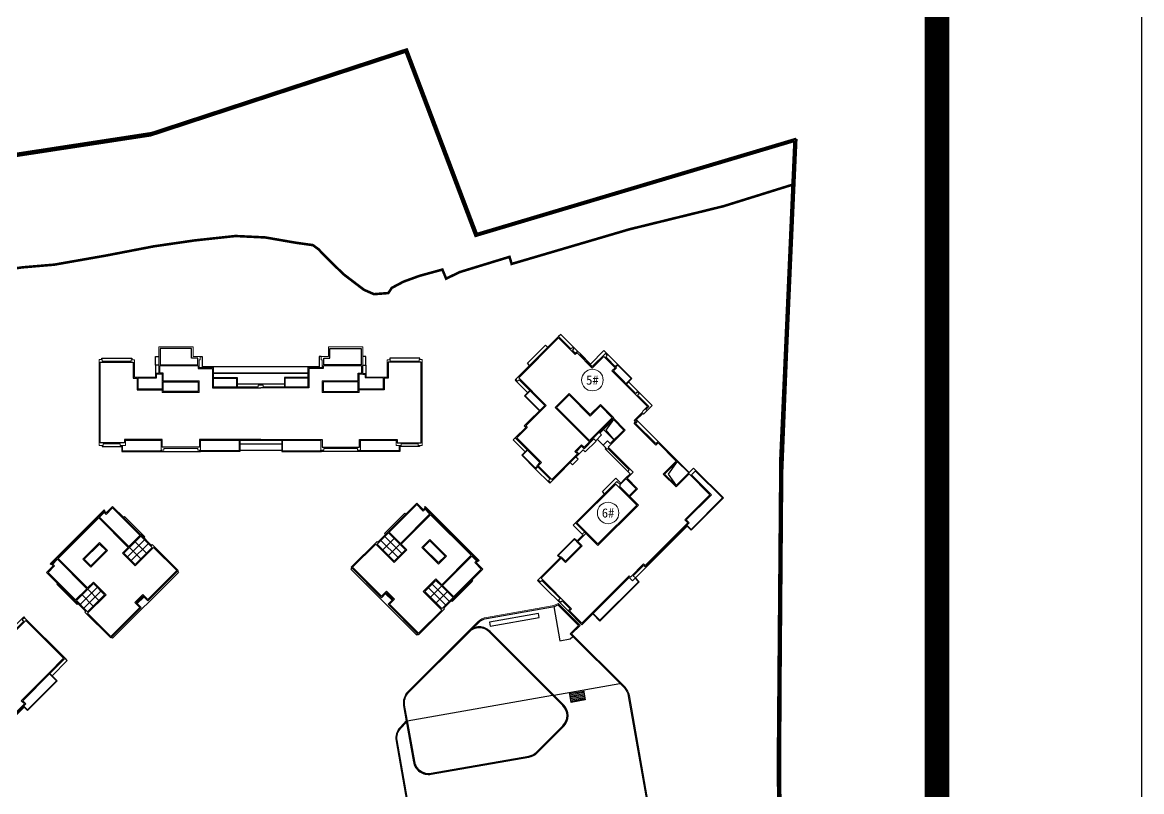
# Model space of a CAD drawing. Header units: millimetres. Extents: x 434053 to 1059003, y -2417481 to 936527.
# Drawn here: x 618117 to 620851, y -2390763 to -2388883 of the extents above; entities that cross this region are included whole.
import ezdxf
from ezdxf.enums import TextEntityAlignment as Align
from ezdxf.lldxf.tags import DXFTag

# ---------------------------------------------------------------- set-up
doc = ezdxf.new("R2010")
doc.units = ezdxf.units.MM
doc.header["$LTSCALE"] = 1000
doc.header["$MEASUREMENT"] = 0
doc.linetypes.add('示意图$0$DASHDOT', pattern=[25.4, 12.7, -6.35, 0, -6.35])
for name, color, linetype in [('A-ANNO-TTLB', 7, 'Continuous'), ('图签 A1$0$净用地范围线', 6, 'Continuous'), ('建筑轮廓-首层平台', 90, 'Continuous'), ('示意图$0$_平面辅助线', 7, 'Continuous'), ('示意图$0$A-FURN', 251, 'Continuous'), ('示意图$0$A-WALL', 2, 'Continuous'), ('示意图$0$WALL', 4, 'Continuous'), ('示意图$0$净用地范围线', 6, 'Continuous'), ('示意图$0$图签 A1$0$净用地范围线', 6, 'Continuous'), ('示意图$0$坐标编号', 51, 'Continuous'), ('示意图$0$建筑轮廓-窗-阳台', 255, 'Continuous')]:
    doc.layers.add(name, color=color, linetype=linetype)
for name, color, linetype, lineweight in [('示意图$0$建筑物信息', 7, 'Continuous', 0), ('示意图$0$建筑轮廓-塔楼', 4, 'Continuous', 0), ('示意图$0$绿化系统', 106, 'Continuous', 5)]:
    doc.layers.add(name, color=color, linetype=linetype, lineweight=lineweight)
doc.styles.add('示意图$0$-黑体', font='simhei.ttf', dxfattribs={"width": 0.7})
tags = doc.linetypes.add('图签 A1$0$DASHDOT', pattern=[1, 0.5, -0.25, 0, -0.25]).pattern_tags.tags
tags[10:11] = [DXFTag(74, 4), DXFTag(75, 0), DXFTag(340, '0'), DXFTag(46, 1.0), DXFTag(50, 0.0), DXFTag(44, 0.0), DXFTag(45, 0.0)]
tags[8:9] = [DXFTag(74, 4), DXFTag(75, 0), DXFTag(340, '0'), DXFTag(46, 1.0), DXFTag(50, 0.0), DXFTag(44, 0.0), DXFTag(45, 0.0)]
tags[6:7] = [DXFTag(74, 4), DXFTag(75, 0), DXFTag(340, '0'), DXFTag(46, 1.0), DXFTag(50, 0.0), DXFTag(44, 0.0), DXFTag(45, 0.0)]
tags[4:5] = [DXFTag(74, 4), DXFTag(75, 0), DXFTag(340, '0'), DXFTag(46, 1.0), DXFTag(50, 0.0), DXFTag(44, 0.0), DXFTag(45, 0.0)]
tags = doc.linetypes.add('示意图$0$图签 A1$0$DASHDOT', pattern=[1, 0.5, -0.25, 0, -0.25]).pattern_tags.tags
tags[10:11] = [DXFTag(74, 4), DXFTag(75, 0), DXFTag(340, '0'), DXFTag(46, 1.0), DXFTag(50, 0.0), DXFTag(44, 0.0), DXFTag(45, 0.0)]
tags[8:9] = [DXFTag(74, 4), DXFTag(75, 0), DXFTag(340, '0'), DXFTag(46, 1.0), DXFTag(50, 0.0), DXFTag(44, 0.0), DXFTag(45, 0.0)]
tags[6:7] = [DXFTag(74, 4), DXFTag(75, 0), DXFTag(340, '0'), DXFTag(46, 1.0), DXFTag(50, 0.0), DXFTag(44, 0.0), DXFTag(45, 0.0)]
tags[4:5] = [DXFTag(74, 4), DXFTag(75, 0), DXFTag(340, '0'), DXFTag(46, 1.0), DXFTag(50, 0.0), DXFTag(44, 0.0), DXFTag(45, 0.0)]

# ---------------------------------------------------------------- blocks, each defined once
blk = doc.blocks.new('asdfgafg示意图$0$dfhghj')
at = {"color": 0, "linetype": 'ByBlock'}
for points in [[(-2403, 57566), (-1080, 58493, -0.153915), (526, 58999), (13579, 58999, 0.090583), (14710, 59206), (17984, 54541), (16074, 53201), (24652, 40969, -0.1540985), (25159, 39361), (25159, 18388), (24645, 18388), (24645, 17492)], [(-18141, 41898), (-18141, 41898), (-18141, 45075, -0.2443674), (-16948, 47366), (-3283, 56949)], [(5723, 31443), (11672, 35614, 0.4142131), (12407, 39793), (779, 56377, 0.4142136), (-3399, 57111)], [(5605, 31604), (11558, 35778, 0.4142131), (12243, 39678), (616, 56262, 0.4142136), (-3285, 56947, 0.4142136)], [(-19018, 14830), (-20791, 14825), (-20791, 38533, -0.2385104), (-19650, 40788), (-18341, 41751)], [(-18341, 41999), (-18341, 33899, 0.4166668), (-15341, 30924), (4001, 30899, 0.1547311), (5723, 31443)], [(-18141, 41999), (-18141, 33899, 0.4166668), (-15342, 31124, -0.0024153), (-15341, 31124), (4001, 31099, 0.1544003), (5605, 31604, 0.1544003)]]:
    blk.add_lwpolyline(points, format="xyb", dxfattribs=at)
for points in [[(13859, 58999), (13859, 52220), (15890, 52220), (16474, 52629)], [(10659, 58199), (959, 58199), (959, 57399), (10659, 57399), (10659, 58199)], [(-18141, 41999), (10615, 41999)], [(10860, 41999), (23929, 41999)], [(16753, 41999), (16753, 39999), (13959, 39999), (13959, 41999)], [(13959, 41749), (16753, 41749)], [(13959, 41499), (16753, 41499)], [(13959, 41249), (16753, 41249)], [(13959, 40999), (16753, 40999)], [(13959, 40749), (16753, 40749)], [(13959, 40499), (16753, 40499)], [(13959, 40249), (16753, 40249)], [(-5141, -25776), (-5141, -29801), (-341, -29801), (-341, -25776)], [(1459, -25776), (1459, -29801), (6259, -29801), (6259, -25776)], [(8059, -25776), (8059, -29801), (12859, -29801), (12859, -25776)]]:
    blk.add_lwpolyline(points, dxfattribs=at)
at = {"layer": '示意图$0$建筑轮廓-塔楼'}
blk.add_lwpolyline([(-10141, 9099), (17859, 9099), (17859, -15701), (-10141, -15701)], close=True, dxfattribs=at)
at = {"layer": '示意图$0$建筑轮廓-窗-阳台'}
blk.add_lwpolyline([(-13191, 18999), (20909, 18999), (20909, 17999), (21639, 18004), (24920, 17249), (26741, 14416), (26741, 13749), (27709, 13749), (27709, -20351), (26741, -20351), (26741, -21018), (24920, -23850), (21661, -24601), (20909, -24601), (20909, -25601), (-13191, -25601), (-13191, -24606), (-13921, -24606), (-17202, -23850), (-18991, -21067), (-18991, -20351), (-19991, -20351), (-19989, 13749), (-19023, 13752), (-19023, 14416), (-17202, 17249), (-13921, 18004), (-13191, 17999), (-13191, 18999)], dxfattribs=at)
blk.add_lwpolyline([(-9941, 8899), (17659, 8899), (17659, -15501), (-9941, -15501)], close=True, dxfattribs=at)
at = {"layer": '示意图$0$绿化系统', "color": 4}
for points in [[(-19491, 14629), (-20991, 14624), (-20991, 38533, -0.2385104), (-19769, 40949), (-18341, 41999), (-18341, 45075, -0.2443674), (-17063, 47530), (-1195, 58657, -0.153915), (526, 59199), (13579, 59199, 0.1035619), (14782, 59451), (18263, 54492), (16352, 53152), (24815, 41084, -0.1540985), (25359, 39361), (25359, 18188), (24845, 18188), (24845, 17492)], [(1189, 19387, 0.5677405), (-71, 19387), (-71, 19174), (-546, 19174), (-546, 19199), (-576, 19199), (-576, 19349), (-4906, 19349), (-4906, 19199), (-4936, 19199), (-4936, 19174), (-5411, 19174), (-5411, 19387, 0.5677405), (-6671, 19387), (-6671, 19174), (-7146, 19174), (-7146, 19199), (-7176, 19199), (-7176, 19349), (-11506, 19349), (-11506, 19199), (-11536, 19199), (-11536, 19174), (-12011, 19174), (-12011, 19387, 0.5677405), (-13271, 19387), (-13271, 19124), (-13391, 19124), (-13391, 18174), (-13960, 18174), (-13966, 18199), (-13966, 18498), (-14066, 18498), (-14066, 18197), (-17339, 17443), (-19150, 14624), (-19491, 14624), (-19491, 14524), (-19191, 14524), (-19166, 14508), (-19166, 13949), (-20089, 13949), (-20089, 13829), (-20379, 13829, 0.5677121), (-20379, 12570), (-20166, 12570), (-20166, 12094), (-20191, 12094), (-20191, 12064), (-20341, 12064), (-20341, 7735), (-20191, 7735), (-20191, 7704), (-20166, 7704), (-20166, 7229), (-20379, 7229, 0.5677121), (-20379, 5970), (-20166, 5970), (-20166, 5494), (-20191, 5494), (-20191, 5464), (-20341, 5464), (-20341, 1135), (-20191, 1135), (-20191, 1104), (-20166, 1104), (-20166, 629), (-20379, 629, 0.5677121), (-20379, -630), (-20166, -630), (-20166, -1106), (-20191, -1106), (-20191, -1136), (-20341, -1136), (-20341, -5466), (-20191, -5466), (-20191, -5496), (-20166, -5496), (-20166, -5971), (-20379, -5971, 0.5677121), (-20379, -7230), (-20166, -7230), (-20166, -7706), (-20191, -7706), (-20191, -7736), (-20341, -7736), (-20341, -12066), (-20191, -12066), (-20191, -12096), (-20166, -12096), (-20166, -12571), (-20379, -12571, 0.5677121), (-20379, -13830), (-20166, -13830), (-20166, -14306), (-20191, -14306), (-20191, -14336), (-20341, -14336), (-20341, -18666), (-20191, -18666), (-20191, -18696), (-20166, -18696), (-20166, -19171), (-20379, -19171, 0.567935), (-20379, -20430), (-20089, -20430), (-20089, -20551), (-19166, -20551), (-19166, -21110), (-19191, -21126), (-19491, -21126), (-19491, -21226), (-19150, -21226), (-17338, -24044), (-14066, -24798), (-14066, -25099), (-13966, -25099), (-13966, -24801), (-13960, -24776), (-13391, -24776), (-13391, -25725), (-13270, -25725), (-13270, -25989, 0.5677405), (-12011, -25989), (-12011, -25776), (-11536, -25776), (-11536, -25801), (-11506, -25801), (-11506, -25951), (-7176, -25951), (-7176, -25801), (-7146, -25801), (-7146, -25776), (-6670, -25776), (-6670, -25989, 0.5677405), (-5411, -25989), (-5411, -25776), (-4936, -25776), (-4936, -25801), (-4906, -25801), (-4906, -25951), (-576, -25951), (-576, -25801), (-546, -25801), (-546, -25776), (-70, -25776), (-70, -25989, 0.5677405), (1189, -25989), (1189, -25776), (1664, -25776), (1664, -25801), (1694, -25801), (1694, -25951), (6024, -25951), (6024, -25801), (6055, -25801), (6054, -25776), (6529, -25776), (6529, -25989, 0.5677405), (7789, -25989), (7789, -25776), (8264, -25776), (8264, -25801), (8294, -25801), (8294, -25951), (12624, -25951), (12624, -25801), (12654, -25801), (12654, -25776), (13129, -25776), (13129, -25989, 0.5677405), (14389, -25989), (14389, -25776), (14864, -25776), (14864, -25801), (14894, -25801), (14894, -25951), (19224, -25951), (19224, -25801), (19254, -25801), (19254, -25776), (19729, -25776), (19729, -25989, 0.5677405), (20989, -25989), (20989, -25725), (21109, -25725), (21109, -24776), (21678, -24776), (21684, -24801), (21684, -25099), (21784, -25099), (21784, -24798), (25057, -24044), (26868, -21226), (27209, -21226), (27209, -21126), (26909, -21126), (26884, -21110), (26884, -20551), (27807, -20551), (27807, -20430), (28097, -20430, 0.567935), (28097, -19171), (27884, -19171), (27884, -18696), (27909, -18696), (27909, -18666), (28059, -18666), (28059, -14336), (27909, -14336), (27909, -14306), (27884, -14306), (27884, -13831), (28097, -13831, 0.5677121), (28097, -12571), (27884, -12571), (27884, -12096), (27909, -12096), (27909, -12066), (28059, -12066), (28059, -7736), (27909, -7736), (27909, -7706), (27884, -7706), (27884, -7230), (28097, -7230, 0.5677121), (28097, -5971), (27884, -5971), (27884, -5496), (27909, -5496), (27909, -5466), (28059, -5466), (28059, -1136), (27909, -1136), (27909, -1106), (27884, -1106), (27884, -630), (28097, -630, 0.5677121), (28097, 629), (27884, 629), (27884, 1104), (27909, 1104), (27909, 1134), (28059, 1134), (28059, 5464), (27909, 5464), (27909, 5494), (27884, 5494), (27884, 5970), (28097, 5970, 0.5677121), (28097, 7229), (27884, 7229), (27884, 7704), (27909, 7704), (27909, 7734), (28059, 7734), (28059, 12064), (27909, 12064), (27909, 12094), (27884, 12094), (27884, 12570), (28097, 12570, 0.5677121), (28097, 13829), (27807, 13829), (27807, 13949), (26884, 13949), (26884, 14508), (26909, 14524), (27209, 14524), (27209, 14624), (26869, 14624), (25057, 17443), (21784, 18197), (21784, 18498), (21684, 18498), (21684, 18199), (21678, 18174), (21109, 18174), (21109, 19124), (20989, 19124), (20989, 19387, 0.5677405), (19729, 19387), (19729, 19174), (19254, 19174), (19254, 19199), (19224, 19199), (19224, 19349), (14894, 19349), (14894, 19199), (14864, 19199), (14864, 19174), (14389, 19174), (14389, 19387, 0.5677405), (13130, 19387), (13129, 19174), (12654, 19174), (12654, 19199), (12624, 19199), (12624, 19349), (8294, 19349), (8294, 19199), (8264, 19199), (8264, 19174), (7789, 19174), (7789, 19387, 0.5677405), (6529, 19387), (6529, 19174), (6054, 19174), (6055, 19199), (6024, 19199), (6024, 19349), (1694, 19349), (1694, 19199), (1664, 19199), (1664, 19174), (1189, 19174), (1189, 19387)]]:
    blk.add_lwpolyline(points, format="xyb", dxfattribs=at)
blk = doc.blocks.new('asdfgafg示意图$0$444444#')
at = {"layer": '示意图$0$建筑轮廓-塔楼'}
for points in [[(712059.77, 2542305.18), (712059.77, 2542308.78), (712059.07, 2542308.78), (712059.07, 2542314.08), (712065.77, 2542314.08), (712065.77, 2542312.18), (712067.17, 2542312.18), (712067.17, 2542311.53), (712066.97, 2542311.53), (712066.97, 2542310.03), (712069.77, 2542310.03), (712069.77, 2542306.28), (712078.47, 2542306.28), (712078.47, 2542306.63), (712078.97, 2542306.63)], [(712065.77, 2542312.18), (712065.77, 2542314.08), (712059.07, 2542314.08), (712059.07, 2542310.38), (712066.97, 2542310.38), (712066.97, 2542311.53), (712067.17, 2542311.53), (712067.17, 2542312.18), (712065.77, 2542312.18)], [(712098.17, 2542305.18), (712098.17, 2542308.78), (712098.87, 2542308.78), (712098.87, 2542314.08), (712092.17, 2542314.08), (712092.17, 2542312.18), (712090.77, 2542312.18), (712090.77, 2542311.53), (712090.97, 2542311.53), (712090.97, 2542310.03), (712088.17, 2542310.03), (712088.17, 2542306.28), (712079.47, 2542306.28), (712079.47, 2542306.63), (712078.97, 2542306.63)], [(712092.17, 2542312.18), (712092.17, 2542314.08), (712098.87, 2542314.08), (712098.87, 2542310.38), (712090.97, 2542310.38), (712090.97, 2542311.53), (712090.77, 2542311.53), (712090.77, 2542312.18), (712092.17, 2542312.18)], [(712047.47, 2542311.63), (712048.07, 2542311.63), (712048.07, 2542311.28), (712053.72, 2542311.28), (712053.72, 2542311.58), (712054.32, 2542311.58), (712054.32, 2542308.18), (712055.07, 2542308.18), (712055.07, 2542305.88), (712059.77, 2542305.88)], [(712078.97, 2542295.78), (712067.22, 2542295.78), (712067.22, 2542293.93), (712066.67, 2542293.93), (712066.67, 2542294.28), (712060.07, 2542294.28), (712060.07, 2542293.93), (712059.52, 2542293.93), (712059.52, 2542295.78), (712052.57, 2542295.78), (712052.57, 2542294.83), (712051.57, 2542294.83), (712051.57, 2542295.18), (712048.27, 2542295.18), (712048.27, 2542294.83), (712047.47, 2542294.83), (712047.47, 2542311.63)], [(712078.97, 2542295.78), (712090.72, 2542295.78), (712090.72, 2542293.93), (712091.27, 2542293.93), (712091.27, 2542294.28), (712097.87, 2542294.28), (712097.87, 2542293.93), (712098.42, 2542293.93), (712098.42, 2542295.78), (712105.37, 2542295.78), (712105.37, 2542294.83), (712106.37, 2542294.83), (712106.37, 2542295.18), (712109.67, 2542295.18), (712109.67, 2542294.83), (712110.47, 2542294.83), (712110.47, 2542311.63)], [(712110.47, 2542311.63), (712109.87, 2542311.63), (712109.87, 2542311.28), (712104.22, 2542311.28), (712104.22, 2542311.58), (712103.62, 2542311.58), (712103.62, 2542308.18), (712102.87, 2542308.18), (712102.87, 2542305.88), (712098.17, 2542305.88)], [(712066.77, 2542307.28), (712066.77, 2542305.38), (712059.97, 2542305.38), (712059.97, 2542307.28)]]:
    blk.add_lwpolyline(points, dxfattribs=at)
for points in [[(712059.77, 2542307.48), (712066.97, 2542307.48), (712066.97, 2542305.18), (712059.77, 2542305.18)], [(712098.17, 2542307.48), (712090.97, 2542307.48), (712090.97, 2542305.18), (712098.17, 2542305.18)]]:
    blk.add_lwpolyline(points, close=True, dxfattribs=at)
at = {"layer": '示意图$0$建筑轮廓-窗-阳台'}
for points in [[(712058.47, 2542310.48), (712058.47, 2542312.18), (712059.07, 2542312.18)], [(712067.17, 2542312.18), (712067.57, 2542312.18), (712067.57, 2542310.03)], [(712090.77, 2542312.18), (712090.37, 2542312.18), (712090.37, 2542310.03)], [(712099.47, 2542310.48), (712099.47, 2542312.18), (712098.87, 2542312.18)], [(712078.97, 2542295.98), (712067.02, 2542295.98), (712067.02, 2542294.48), (712059.72, 2542294.48), (712059.72, 2542295.98), (712052.37, 2542295.98), (712052.37, 2542295.38), (712047.67, 2542295.38), (712047.67, 2542311.08), (712054.12, 2542311.08), (712054.12, 2542307.98), (712054.87, 2542307.98), (712054.87, 2542305.68), (712059.77, 2542305.68)], [(712047.97, 2542311.63), (712047.97, 2542311.88), (712053.82, 2542311.88), (712053.82, 2542311.58)], [(712059.07, 2542310.48), (712058.47, 2542310.48), (712058.47, 2542308.08), (712055.07, 2542308.08)], [(712059.97, 2542307.48), (712059.97, 2542308.98), (712059.27, 2542308.98), (712059.27, 2542310.38)], [(712066.77, 2542310.38), (712066.77, 2542309.83), (712069.57, 2542309.83), (712069.57, 2542306.08), (712078.97, 2542306.08)], [(712067.57, 2542310.25), (712090.37, 2542310.25)], [(712078.97, 2542295.98), (712090.92, 2542295.98), (712090.92, 2542294.48), (712098.22, 2542294.48), (712098.22, 2542295.98), (712105.57, 2542295.98), (712105.57, 2542295.38), (712110.27, 2542295.38), (712110.27, 2542311.08), (712103.82, 2542311.08), (712103.82, 2542307.98), (712103.07, 2542307.98), (712103.07, 2542305.68), (712098.17, 2542305.68)], [(712091.17, 2542310.38), (712091.17, 2542309.83), (712088.37, 2542309.83), (712088.37, 2542306.08), (712078.97, 2542306.08)], [(712097.97, 2542307.48), (712097.97, 2542308.98), (712098.67, 2542308.98), (712098.67, 2542310.38)], [(712098.87, 2542310.48), (712099.47, 2542310.48), (712099.47, 2542308.18), (712102.87, 2542308.18)], [(712109.97, 2542311.63), (712109.97, 2542311.88), (712104.12, 2542311.88), (712104.12, 2542311.58)], [(712059.07, 2542308.78), (712058.57, 2542308.78), (712058.57, 2542307.98), (712055.07, 2542307.98)], [(712059.07, 2542308.88), (712058.47, 2542308.88)], [(712069.77, 2542309.03), (712088.17, 2542309.03)], [(712069.77, 2542308.93), (712088.17, 2542308.93)], [(712069.77, 2542308.08), (712074.35, 2542308.08), (712074.35, 2542306.28)], [(712069.77, 2542307.98), (712074.25, 2542307.98), (712074.25, 2542306.28)], [(712088.17, 2542308.08), (712083.6, 2542308.08), (712083.6, 2542306.28)], [(712088.17, 2542307.98), (712083.7, 2542307.98), (712083.7, 2542306.28)], [(712098.87, 2542308.88), (712099.47, 2542308.88)], [(712098.87, 2542308.78), (712099.37, 2542308.78), (712099.37, 2542308.08), (712102.87, 2542308.08)], [(712074.35, 2542306.88), (712083.6, 2542306.88)], [(712091.17, 2542307.28), (712091.17, 2542305.38), (712097.97, 2542305.38), (712097.97, 2542307.28)], [(712048.02, 2542294.83), (712048.02, 2542294.63), (712051.87, 2542294.63)], [(712051.87, 2542294.83), (712051.87, 2542293.68), (712059.62, 2542293.68), (712059.62, 2542293.93)], [(712051.97, 2542294.83), (712051.97, 2542293.78), (712059.52, 2542293.78), (712059.52, 2542293.93)], [(712074.87, 2542295.78), (712074.87, 2542293.68), (712067.12, 2542293.68), (712067.12, 2542293.93)], [(712074.77, 2542295.78), (712074.77, 2542293.78), (712067.22, 2542293.78), (712067.22, 2542293.93)], [(712074.87, 2542295.18), (712083.07, 2542295.18)], [(712083.07, 2542295.78), (712083.07, 2542293.68), (712090.82, 2542293.68), (712090.82, 2542293.93)], [(712083.17, 2542295.78), (712083.17, 2542293.78), (712090.72, 2542293.78), (712090.72, 2542293.93)], [(712106.07, 2542294.83), (712106.07, 2542293.68), (712098.32, 2542293.68), (712098.32, 2542293.93)], [(712105.97, 2542294.83), (712105.97, 2542293.78), (712098.42, 2542293.78), (712098.42, 2542293.93)], [(712109.93, 2542294.83), (712109.93, 2542294.63), (712106.08, 2542294.63)], [(712059.62, 2542293.68), (712067.22, 2542293.68)], [(712074.88, 2542293.93), (712083.07, 2542293.93)], [(712098.32, 2542293.68), (712090.72, 2542293.68)]]:
    blk.add_lwpolyline(points, dxfattribs=at)
for points in [[(712065.47, 2542311.88), (712065.47, 2542313.78), (712059.37, 2542313.78), (712059.37, 2542310.58), (712066.67, 2542310.58), (712066.67, 2542311.83), (712066.67, 2542311.83), (712066.67, 2542311.88)], [(712092.47, 2542311.88), (712092.47, 2542313.78), (712098.57, 2542313.78), (712098.57, 2542310.58), (712091.27, 2542310.58), (712091.27, 2542311.83), (712091.27, 2542311.83), (712091.27, 2542311.88)], [(712059.97, 2542307.28), (712066.77, 2542307.28), (712066.77, 2542305.38), (712059.97, 2542305.38)], [(712097.97, 2542307.28), (712091.17, 2542307.28), (712091.17, 2542305.38), (712097.97, 2542305.38)]]:
    blk.add_lwpolyline(points, close=True, dxfattribs=at)
blk = doc.blocks.new('asdfgafg示意图$0$81172222')
at = {"layer": '示意图$0$WALL'}
for points in [[(-19034776070.74308, -6398946116.633674), (-19034771757.67857, -6398950430.358551), (-19034765889.334202, -6398944561.909058), (-19034770203.30558, -6398940248.012967)], [(-19034774410.553799, -6398958739.343109), (-19034770026.455261, -6398963123.394996), (-19034768294.05088, -6398961390.969068), (-19034772678.153351, -6398957006.921115)]]:
    blk.add_lwpolyline(points, close=True, dxfattribs=at)
for points in [[(-19034777733.939209, -6398960224.280781), (-19034778759.246609, -6398961249.623203), (-19034778688.5355, -6398961320.333445), (-19034779819.897991, -6398962451.687737), (-19034781021.986992, -6398961249.613685), (-19034780032.043652, -6398960259.658035), (-19034784486.83263, -6398955804.924149), (-19034784345.412151, -6398955663.501911), (-19034784981.823662, -6398955027.098633), (-19034791770.00655, -6398961815.365942), (-19034791133.574959, -6398962451.789295), (-19034790850.744991, -6398962168.933848), (-19034788941.56535, -6398964078.090056), (-19034789224.34214, -6398964360.870362), (-19034788587.959129, -6398964997.25309), (-19034788305.165291, -6398964714.482201), (-19034785688.853931, -6398967330.761023), (-19034785971.630718, -6398967613.541331), (-19034785335.230671, -6398968249.933481), (-19034785052.45282, -6398967967.129068), (-19034781799.72929, -6398971219.809832), (-19034779254.170631, -6398968674.219486), (-19034777026.891392, -6398970901.712992), (-19034779713.76273, -6398973588.618895), (-19034779006.65155, -6398974295.721279), (-19034778865.23106, -6398974154.29903), (-19034775223.604729, -6398977795.872449), (-19034770097.105679, -6398972669.309803), (-19034769531.429939, -6398973234.978512), (-19034761081.56702, -6398964785.010354), (-19034761717.95314, -6398964148.624523), (-19034756414.6992, -6398958845.284371), (-19034756414.95557, -6398958845.529034), (-19034753904.487629, -6398956335.029879), (-19034753904.46904, -6398956335.049401), (-19034753445.937691, -6398955874.34196), (-19034761364.25069, -6398947955.633508), (-19034761788.771999, -6398948380.133615), (-19034761505.914341, -6398948662.987756), (-19034765571.764091, -6398952728.888165), (-19034765642.48748, -6398952658.165971), (-19034766384.937698, -6398953400.625443), (-19034766031.369881, -6398953754.188541), (-19034767374.859798, -6398955097.695148), (-19034770132.596409, -6398952339.992839), (-19034772112.483391, -6398954319.913074)], [(-19034777380.395641, -6398959870.732817), (-19034771971.062401, -6398954461.332305), (-19034774799.507111, -6398951632.922768), (-19034780562.409439, -6398957395.897391), (-19034780067.431931, -6398957890.868745), (-19034779925.99324, -6398957749.428303), (-19034777804.65971, -6398959870.735456), (-19034777946.072559, -6398960012.150067), (-19034777521.805851, -6398960436.411497), (-19034777168.262291, -6398960082.863533), (-19034777380.395641, -6398959870.732817)]]:
    blk.add_lwpolyline(points, dxfattribs=at)
at = {"layer": '示意图$0$建筑轮廓-窗-阳台'}
for points in [[(-19034775787.925449, -6398946116.630243), (-19034771757.66901, -6398950147.503745), (-19034766172.17688, -6398944561.911559), (-19034770203.2901, -6398940530.868703)], [(-19034777592.528118, -6398959800.023458), (-19034772253.905109, -6398954461.334062), (-19034774799.505348, -6398951915.765481), (-19034780138.128361, -6398957254.454877)], [(-19034774127.71122, -6398958739.341477), (-19034770026.45689, -6398962840.552156), (-19034768576.893589, -6398961390.970826), (-19034772678.151588, -6398957289.763827)]]:
    blk.add_lwpolyline(points, close=True, dxfattribs=at)
for points in [[(-19034777592.516979, -6398960365.701258), (-19034778476.4039, -6398961249.621447), (-19034778405.692791, -6398961320.331688), (-19034779819.896229, -6398962734.530447), (-19034781304.8297, -6398961249.615442), (-19034780314.88636, -6398960259.659795), (-19034785123.242378, -6398955451.363583), (-19034791204.32288, -6398961532.519715), (-19034781799.744781, -6398970936.980853), (-19034779254.164711, -6398968391.369091), (-19034776744.056389, -6398970901.718884), (-19034779289.500179, -6398973447.195416), (-19034775223.60664, -6398977513.029883), (-19034770097.107441, -6398972386.467089), (-19034769531.43169, -6398972952.135798), (-19034761364.40889, -6398964785.011265), (-19034762000.794731, -6398964148.625707), (-19034756697.70908, -6398958845.453837), (-19034756697.965919, -6398958845.698031), (-19034753727.702999, -6398955875.398186), (-19034761081.417751, -6398948521.330353), (-19034766031.371601, -6398953471.345875), (-19034765748.527168, -6398953754.186783), (-19034767374.85804, -6398955380.537857), (-19034770132.594341, -6398952622.835858), (-19034771971.060848, -6398954461.333242)], [(-19034765253.263908, -6398951561.85054), (-19034761505.92342, -6398947814.46344), (-19034761365.598999, -6398947956.981743)], [(-19034768930.50246, -6398953542.071838), (-19034766101.791531, -6398950713.333469), (-19034764828.997181, -6398951986.111998)], [(-19034768859.791439, -6398953612.782173), (-19034766101.790749, -6398950854.754728), (-19034764899.70742, -6398952056.823115)], [(-19034778370.379429, -6398954355.306084), (-19034776850.092571, -6398952834.99357), (-19034776425.82238, -6398953259.258436)], [(-19034774799.507111, -6398951632.922768), (-19034774375.245689, -6398951208.656061), (-19034771688.23238, -6398953895.635948)], [(-19034784981.823662, -6398955027.098633), (-19034784698.981049, -6398954744.251568), (-19034781587.69186, -6398957855.50206), (-19034782011.965931, -6398958279.760385)], [(-19034777946.11272, -6398954779.567511), (-19034778370.379429, -6398954355.306084), (-19034780986.667042, -6398956971.626856), (-19034780562.400341, -6398957395.888287)], [(-19034755990.256359, -6398959269.389929), (-19034753020.58886, -6398956299.685499), (-19034753444.852501, -6398955875.427141)], [(-19034781552.334499, -6398958739.387507), (-19034780385.63306, -6398957572.671564)], [(-19034781481.623379, -6398958810.097746), (-19034780314.921951, -6398957643.381803)], [(-19034761576.538689, -6398965279.98818), (-19034760798.689819, -6398966057.825979), (-19034755000.451031, -6398960259.515087), (-19034756414.462029, -6398958845.047195)], [(-19034761505.828522, -6398965209.276999), (-19034760798.690762, -6398965916.404687), (-19034755141.860519, -6398960259.504106), (-19034756485.184132, -6398958915.74645)], [(-19034785335.20417, -6398968249.959987), (-19034785476.69075, -6398968391.448328), (-19034791911.511589, -6398961956.73593), (-19034791770.101521, -6398961815.323483)], [(-19034769248.5583, -6398973234.973641), (-19034761435.10252, -6398965421.41497)], [(-19034779254.160702, -6398968674.209589), (-19034780839.267921, -6398971115.234015), (-19034779501.628189, -6398973376.481716)], [(-19034781799.72929, -6398971219.809832), (-19034779572.351681, -6398973447.179589)], [(-19034781729.01873, -6398971149.099029), (-19034779501.641121, -6398973376.468786)], [(-19034779713.762241, -6398973588.591913), (-19034780420.874538, -6398974295.713007), (-19034774587.194698, -6398980129.320299), (-19034768470.707432, -6398974012.791762), (-19034769389.98159, -6398973093.556312)], [(-19034779643.051121, -6398973659.302152), (-19034780279.45319, -6398974295.712127), (-19034774587.195389, -6398979987.899135), (-19034768612.130032, -6398974012.793501), (-19034769460.690781, -6398973164.268478)]]:
    blk.add_lwpolyline(points, dxfattribs=at)
blk = doc.blocks.new('asdfgafg示意图$0$5988465416541')
for points in [[(725072, -198559), (724872, -198559)], [(742872, -198559), (743072, -198559)]]:
    blk.add_lwpolyline(points)
at = {"layer": '示意图$0$A-FURN'}
for points in [[(726672, -195359), (724872, -195359), (724872, -198559)], [(726672, -195559), (725072, -195559), (725072, -198559)], [(741272, -195359), (743072, -195359), (743072, -198559)], [(741272, -195559), (742872, -195559), (742872, -198559)]]:
    blk.add_lwpolyline(points, dxfattribs=at)
at = {"layer": '示意图$0$A-WALL', "color": 7}
for p, q in [((724872, -203160), (724872, -195359)), ((724872, -195359), (726672, -195359)), ((726872, -195559), (725072, -195559)), ((725072, -195559), (725072, -203159)), ((726672, -195359), (726672, -195059)), ((726872, -195059), (726872, -195559)), ((741072, -195059), (741072, -195559)), ((741072, -195559), (742872, -195559)), ((741272, -195359), (741272, -195059)), ((743072, -195359), (741272, -195359)), ((742872, -195559), (742872, -203159)), ((743072, -203160), (743072, -195359))]:
    blk.add_line(p, q, dxfattribs=at)
for points in [[(724872, -198409), (724622, -198409), (724622, -204009), (724872, -204009), (724872, -198409)], [(743072, -198409), (743322, -198409), (743322, -204009), (743072, -204009), (743072, -198409)], [(728172, -203159), (724872, -203159), (724872, -206109), (725072, -206109), (725072, -203359), (728172, -203359)], [(729772, -203359), (729772, -206459)], [(738172, -203359), (738172, -206459)]]:
    blk.add_lwpolyline(points, dxfattribs=at)
at = {"layer": '示意图$0$A-WALL'}
for points in [[(725072, -204392), (729772, -204393)], [(726639, -203359), (726639, -206459)], [(728206, -203359), (728206, -206459)], [(742872, -204392), (738172, -204393)], [(739739, -203359), (739739, -206459)], [(741306, -203359), (741306, -206459)], [(725072, -205426), (729772, -205426)], [(742872, -205426), (738172, -205426)]]:
    blk.add_lwpolyline(points, dxfattribs=at)
at = {"layer": '示意图$0$建筑轮廓-塔楼'}
blk.add_lwpolyline([(728172, -195059), (728172, -203359), (729772, -203377), (729772, -206459), (725072, -206459), (725072, -206109), (724672, -206109), (724672, -213259), (733072, -213259), (733072, -211859), (734872, -211859), (734872, -213259), (743272, -213259), (743272, -206109), (742872, -206109), (742872, -206459), (738172, -206459), (738172, -203359), (739772, -203359), (739772, -194859), (728172, -194859)], dxfattribs=at)
blk.add_lwpolyline([(731672, -198559), (736272, -198559), (736272, -200759), (731672, -200759)], close=True, dxfattribs=at)
at = {"layer": '示意图$0$建筑轮廓-窗-阳台'}
for p, q in [((726672, -195059), (726672, -194859)), ((726672, -194859), (728172, -194859)), ((728172, -195059), (726672, -195059)), ((741272, -194859), (739772, -194859)), ((739772, -195059), (741272, -195059)), ((741272, -195059), (741272, -194859))]:
    blk.add_line(p, q, dxfattribs=at)
for points in [[(728372, -195059), (728372, -203161), (729972, -203179), (729972, -206659), (724872, -206659), (724872, -213059), (732872, -213059), (732872, -211659), (735072, -211659), (735072, -213059), (743072, -213059), (743072, -206659), (737972, -206659), (737972, -203159), (739572, -203159), (739572, -195059)], [(731872, -198759), (736072, -198759), (736072, -200559), (731872, -200559)]]:
    blk.add_lwpolyline(points, close=True, dxfattribs=at)
for points in [[(733972, -194859), (726522, -194859), (726522, -194659), (733972, -194659)], [(733972, -194859), (728172, -194859)], [(728172, -195059), (728172, -203159)], [(733972, -194859), (741422, -194859), (741422, -194659), (733972, -194659)], [(733972, -194859), (739772, -194859)], [(739772, -195059), (739772, -203159)], [(739772, -203159), (743072, -203159), (743072, -206109), (742872, -206109), (742872, -203359), (739772, -203359)], [(743072, -213259), (743072, -213559), (724872, -213559), (724872, -213259)], [(733072, -212059), (734872, -212059)], [(733072, -212159), (734872, -212159)]]:
    blk.add_lwpolyline(points, dxfattribs=at)
blk = doc.blocks.new('asdfgafg示意图$0$41654984141')
for points in [[(-19035772653.768452, -6398952665.960176), (-19035772490.029961, -6398952551.113739)], [(-19035787226.49498, -6398962887.293524), (-19035787390.233471, -6398963002.13996)]]:
    blk.add_lwpolyline(points)
at = {"layer": '示意图$0$A-FURN'}
for points in [[(-19035775801.219608, -6398950964.915529), (-19035774327.573139, -6398949931.297569), (-19035772490.029961, -6398952551.113739)], [(-19035775686.373169, -6398951128.654026), (-19035774376.465191, -6398950209.882509), (-19035772653.768452, -6398952665.960176)], [(-19035787754.130192, -6398959348.705841), (-19035789227.776661, -6398960382.323797), (-19035787390.233471, -6398963002.13996)], [(-19035787639.283749, -6398959512.444336), (-19035788949.19173, -6398960431.215857), (-19035787226.49498, -6398962887.293524)]]:
    blk.add_lwpolyline(points, dxfattribs=at)
at = {"layer": '示意图$0$A-WALL', "color": 7}
for p, q in [((-19035776137.227612, -6398950834.154442), (-19035775850.111511, -6398951243.500685)), ((-19035775801.21946, -6398950964.915745), (-19035775973.48912, -6398950719.308)), ((-19035775850.111511, -6398951243.500685), (-19035774376.465038, -6398950209.882727)), ((-19035774327.57299, -6398949931.297792), (-19035775801.21946, -6398950964.915745)), ((-19035774376.465038, -6398950209.882727), (-19035770012.300339, -6398956431.945604)), ((-19035769848.104328, -6398956317.751449), (-19035774327.57299, -6398949931.297792)), ((-19035789227.776508, -6398960382.324013), (-19035787754.130039, -6398959348.706057)), ((-19035787475.545101, -6398959397.598114), (-19035788949.19157, -6398960431.21607)), ((-19035787754.130039, -6398959348.706057), (-19035787926.3997, -6398959103.098312)), ((-19035787762.661201, -6398958988.251876), (-19035787475.545101, -6398959397.598114)), ((-19035784748.30785, -6398966768.77767), (-19035789227.776508, -6398960382.324013)), ((-19035788949.19157, -6398960431.21607), (-19035784585.026871, -6398966653.278947))]:
    blk.add_line(p, q, dxfattribs=at)
for points in [[(-19035772576.161129, -6398952428.307302), (-19035772371.491341, -6398952284.751592), (-19035769155.791039, -6398956869.429502), (-19035769360.468128, -6398957012.990337), (-19035772576.161129, -6398952428.307302)], [(-19035773745.308571, -6398959294.575428), (-19035771965.188801, -6398961832.522156)], [(-19035787476.37196, -6398962879.338652), (-19035787681.04174, -6398963022.894363), (-19035784465.341438, -6398967607.572271), (-19035784260.664341, -6398967464.011436), (-19035787476.37196, -6398962879.338652)], [(-19035782047.079849, -6398964873.158913), (-19035784748.765369, -6398966768.125388), (-19035783054.780231, -6398969183.268431), (-19035782891.04174, -6398969068.421994), (-19035784470.180431, -6398966817.017445), (-19035781932.23341, -6398965036.897408)], [(-19035780622.32576, -6398964118.126117), (-19035778842.20591, -6398966656.072788)]]:
    blk.add_lwpolyline(points, dxfattribs=at)
at = {"layer": '示意图$0$A-WALL'}
for points in [[(-19035769304.142101, -6398957441.578718), (-19035773151.539268, -6398960141.122319)], [(-19035768710.921341, -6398958287.34354), (-19035772558.318508, -6398960986.887136)], [(-19035772462.690319, -6398958394.944962), (-19035770682.570541, -6398960932.891685)], [(-19035771180.07209, -6398957495.31452), (-19035769399.952309, -6398960033.261242)], [(-19035783876.868599, -6398967662.912048), (-19035780028.556431, -6398964964.672987)], [(-19035783283.64782, -6398968508.676849), (-19035779435.335651, -6398965810.437791)], [(-19035783187.562241, -6398965917.38703), (-19035781407.44239, -6398968455.333703)], [(-19035781904.944019, -6398965017.756583), (-19035780124.824169, -6398967555.70326)]]:
    blk.add_lwpolyline(points, dxfattribs=at)
at = {"layer": '示意图$0$建筑轮廓-塔楼'}
blk.add_lwpolyline([(-19035786698.360649, -6398958241.749795), (-19035781932.23341, -6398965036.897408), (-19035780612.033581, -6398964132.799856), (-19035778842.20594, -6398966656.072813), (-19035782690.060459, -6398969354.96403), (-19035782891.04158, -6398969068.421883), (-19035783218.518608, -6398969298.114796), (-19035779112.758671, -6398975151.765556), (-19035772235.741982, -6398970328.215194), (-19035773039.666882, -6398969182.045973), (-19035771566.020248, -6398968148.427904), (-19035770762.095341, -6398969294.597138), (-19035763885.07848, -6398964471.046677), (-19035767990.838509, -6398958617.395596), (-19035768318.315201, -6398958847.088648), (-19035768117.334091, -6398959133.630798), (-19035771965.188839, -6398961832.522099), (-19035773745.308571, -6398959294.575428), (-19035772435.400921, -6398958375.804134), (-19035777316.60051, -6398951417.076483), (-19035786813.207088, -6398958078.011296)], dxfattribs=at)
blk.add_lwpolyline([(-19035781823.12429, -6398959097.361113), (-19035778057.138851, -6398956455.893003), (-19035776793.828018, -6398958257.016464), (-19035780559.81345, -6398960898.484573)], close=True, dxfattribs=at)
at = {"layer": '示意图$0$建筑轮廓-窗-阳台'}
for p, q in [((-19035776088.335709, -6398950555.569286), (-19035777316.374599, -6398951416.918026)), ((-19035777201.528, -6398951580.65641), (-19035775973.48912, -6398950719.308)), ((-19035775973.48912, -6398950719.308), (-19035776088.335709, -6398950555.569286)), ((-19035788041.246288, -6398958939.359596), (-19035786813.207088, -6398958078.011296)), ((-19035787926.3997, -6398959103.098312), (-19035788041.246288, -6398958939.359596)), ((-19035786698.360809, -6398958241.749908), (-19035787926.3997, -6398959103.098312))]:
    blk.add_line(p, q, dxfattribs=at)
for points in [[(-19035782064.791, -6398954747.464441), (-19035775965.53199, -6398950469.43457), (-19035776080.378441, -6398950305.696076), (-19035782179.63744, -6398954583.725944)], [(-19035782064.790852, -6398954747.464664), (-19035777316.374599, -6398951416.918026)], [(-19035777201.52816, -6398951580.656524), (-19035772550.24736, -6398958212.065639)], [(-19035782064.791, -6398954747.464441), (-19035788164.049999, -6398959025.494316), (-19035788278.89645, -6398958861.755821), (-19035782179.63744, -6398954583.725944)], [(-19035782064.790852, -6398954747.464664), (-19035786813.207088, -6398958078.011296)], [(-19035772550.24736, -6398958212.065639), (-19035769848.56184, -6398956317.099161), (-19035768154.57671, -6398958732.242209), (-19035768318.315201, -6398958847.088648), (-19035769897.453899, -6398956595.684099), (-19035772435.400921, -6398958375.804134)], [(-19035786698.360649, -6398958241.749795), (-19035782047.079849, -6398964873.158913)], [(-19035764048.816471, -6398964585.892767), (-19035763876.546612, -6398964831.500773), (-19035778776.74947, -6398975282.527268), (-19035778949.019661, -6398975036.918756)], [(-19035772924.820129, -6398969345.784581), (-19035771451.17366, -6398968312.166622)], [(-19035772867.396912, -6398969427.653828), (-19035771393.750439, -6398968394.03587)]]:
    blk.add_lwpolyline(points, dxfattribs=at)
for points in [[(-19035786534.62215, -6398958126.903355), (-19035781882.062038, -6398964760.136415), (-19035780561.862209, -6398963856.038864), (-19035778563.62101, -6398966704.96487), (-19035782738.952511, -6398969633.548965), (-19035779063.866619, -6398974873.180622), (-19035772514.32692, -6398970279.323136), (-19035773318.251808, -6398969133.153913), (-19035771517.128189, -6398967869.842968), (-19035770713.203289, -6398969016.012204), (-19035764163.66341, -6398964422.154619), (-19035767838.749279, -6398959182.522944), (-19035772014.080898, -6398962111.107035), (-19035774023.893509, -6398959245.683371), (-19035772713.991169, -6398958326.915808), (-19035777365.487259, -6398951695.657689)], [(-19035781544.539349, -6398959146.253164), (-19035778106.03091, -6398956734.477936), (-19035777072.41296, -6398958208.124406), (-19035780510.921391, -6398960619.899635)]]:
    blk.add_lwpolyline(points, close=True, dxfattribs=at)
blk = doc.blocks.new('asdfgafg示意图$0$adfasgfttew')
blk.add_circle((0, 0), 3.5)
blk = doc.blocks.new('asdfgafg示意图$0$DSFGQ4G65E')
at = {"layer": '示意图$0$_平面辅助线', "linetype": 'ByBlock', "elevation": 0}
blk.add_lwpolyline([(711633.76, 2542290.87), (711632.17, 2542289.28), (711633.02, 2542288.43), (711629.8, 2542285.21), (711628.95, 2542286.06), (711625.03, 2542282.13), (711630.97, 2542276.19), (711630.54, 2542275.77), (711632.95, 2542273.37), (711642.18, 2542282.59), (711642.42, 2542282.35), (711645, 2542284.93), (711645.29, 2542284.64), (711653.6, 2542292.95), (711653.03, 2542293.52), (711657.95, 2542298.43), (711653.88, 2542302.5), (711651.33, 2542299.95), (711648.82, 2542302.46), (711651.37, 2542305.01), (711647.83, 2542308.54), (711647.41, 2542308.12), (711643.17, 2542312.36), (711643.45, 2542312.65), (711643.17, 2542312.93), (711644.83, 2542314.59), (711644.76, 2542314.66), (711645.75, 2542315.65), (711638.82, 2542322.58), (711639.45, 2542323.22), (711637.26, 2542325.41), (711635, 2542323.15), (711632.03, 2542326.12), (711631.68, 2542325.76), (711628.42, 2542329.02), (711620.65, 2542321.24), (711626.02, 2542315.86), (711622.02, 2542311.87), (711622.31, 2542311.58), (711620.26, 2542309.53), (711625.06, 2542304.73), (711624.43, 2542304.09), (711627.12, 2542301.4), (711632.1, 2542306.39), (711631.61, 2542306.88), (711632.91, 2542308.19), (711633.41, 2542307.7), (711634.47, 2542308.76)], dxfattribs=at)
at = {"layer": '示意图$0$_平面辅助线', "linetype": 'ByBlock'}
for points in [[(711633.2, 2542307.2), (711633.62, 2542306.78), (711635.74, 2542308.9), (711635.67, 2542308.97)], [(711637.65, 2542307.55), (711637.51, 2542307.41), (711641.93, 2542302.99)]]:
    blk.add_lwpolyline(points, dxfattribs=at)
at = {"layer": '示意图$0$建筑轮廓-塔楼'}
for points in [[(711638, 2542307.48), (711637.86, 2542307.34), (711637.09, 2542308.12), (711637.93, 2542308.97), (711638.5, 2542308.4), (711641.15, 2542311.05), (711639.1, 2542313.11), (711636.45, 2542310.45), (711636.8, 2542310.1), (711635.67, 2542308.97), (711635.32, 2542309.32), (711633.41, 2542307.41), (711632.91, 2542307.91), (711631.89, 2542306.88), (711632.38, 2542306.39), (711626.83, 2542300.84), (711626.48, 2542301.19), (711626.76, 2542301.47), (711624.15, 2542304.09), (711624.78, 2542304.73), (711619.97, 2542309.53), (711622.02, 2542311.58), (711621.74, 2542311.87), (711625.74, 2542315.86), (711620.72, 2542320.88), (711620.43, 2542320.6), (711620.08, 2542320.95), (711628.42, 2542329.3), (711630.83, 2542326.89)], [(711630.83, 2542326.89), (711631.11, 2542327.18), (711631.39, 2542326.89), (711631.11, 2542326.61), (711631.68, 2542326.05), (711632.1, 2542326.47), (711632.67, 2542325.9), (711632.6, 2542325.83), (711635, 2542323.43), (711637.54, 2542325.97), (711637.9, 2542325.62), (711637.62, 2542325.34), (711639.74, 2542323.22), (711639.1, 2542322.58), (711643.48, 2542318.2), (711643.77, 2542318.48), (711644.12, 2542318.13), (711643.84, 2542317.84), (711646.03, 2542315.65), (711645.46, 2542315.08), (711645.68, 2542314.87), (711644.97, 2542314.17), (711644.83, 2542314.31), (711643.45, 2542312.93), (711643.73, 2542312.65), (711643.45, 2542312.36), (711647.41, 2542308.4), (711647.83, 2542308.83), (711651.65, 2542305.01), (711649.11, 2542302.46), (711651.33, 2542300.24), (711654.73, 2542303.63), (711655.22, 2542303.13), (711654.37, 2542302.29), (711658.23, 2542298.43), (711653.31, 2542293.52), (711653.88, 2542292.95), (711645.29, 2542284.36), (711645, 2542284.64), (711642.99, 2542282.63), (711643.41, 2542282.2), (711642.85, 2542281.64), (711642.18, 2542282.31), (711632.95, 2542273.08), (711630.26, 2542275.77), (711630.69, 2542276.19), (711629.13, 2542277.75), (711628.85, 2542277.47), (711628.42, 2542277.89), (711628.71, 2542278.17), (711625.17, 2542281.71), (711624.89, 2542281.43), (711624.46, 2542281.85), (711628.95, 2542286.34), (711629.8, 2542285.49), (711632.74, 2542288.43), (711631.89, 2542289.28), (711633.2, 2542290.58), (711633.05, 2542290.73), (711633.48, 2542291.15)], [(711630.47, 2542318.2), (711627.75, 2542315.47), (711634.47, 2542308.76), (711639.17, 2542313.46), (711636.59, 2542316.04), (711634.61, 2542314.06), (711630.47, 2542318.2)], [(711642.18, 2542298.22), (711642.18, 2542298.22), (711643.55, 2542299.6), (711641.5, 2542301.65), (711642.39, 2542302.53), (711641.93, 2542302.99), (711642.21, 2542303.28), (711638, 2542307.48)]]:
    blk.add_lwpolyline(points, dxfattribs=at)
blk.add_lwpolyline([(711639.81, 2542301.01), (711640.48, 2542300.34), (711640.27, 2542300.13), (711643.98, 2542296.42), (711636.1, 2542288.53), (711631.71, 2542292.92)], close=True, dxfattribs=at)
at = {"layer": '示意图$0$建筑轮廓-窗-阳台'}
for points in [[(711632.1, 2542326.47), (711628.85, 2542329.72), (711628.42, 2542329.3)], [(711622.77, 2542323.64), (711622.34, 2542324.07), (711625.88, 2542327.6), (711626.3, 2542327.18)], [(711637.69, 2542326.12), (711637.26, 2542326.54), (711634.65, 2542323.92), (711632.67, 2542325.9)], [(711639.95, 2542323.85), (711637.69, 2542326.12), (711637.54, 2542325.97)], [(711641.65, 2542320.03), (711642.71, 2542321.1), (711639.95, 2542323.85), (711639.52, 2542323.43)], [(711641.58, 2542320.11), (711642.57, 2542321.1), (711639.95, 2542323.71), (711639.6, 2542323.36)], [(711620.08, 2542320.95), (711619.94, 2542320.81), (711622.41, 2542318.34)], [(711622.84, 2542318.76), (711621.78, 2542317.7), (711624.68, 2542314.8)], [(711622.91, 2542318.69), (711621.92, 2542317.7), (711624.75, 2542314.87)], [(711645.68, 2542314.87), (711646.67, 2542315.86), (711642.07, 2542320.46)], [(711639.1, 2542313.11), (711637.65, 2542311.06), (711639.21, 2542309.11)], [(711642.32, 2542298.08), (711643.84, 2542299.6), (711641.79, 2542301.65), (711642.95, 2542302.82), (711638.07, 2542307.7), (711641.43, 2542311.05), (711639.1, 2542313.39)], [(711647.69, 2542308.69), (711647.83, 2542308.83), (711643.59, 2542313.07)], [(711637.16, 2542311.16), (711639.21, 2542309.11)], [(711619.97, 2542309.53), (711619.55, 2542309.11), (711621.88, 2542306.78)], [(711635.95, 2542309.25), (711637.65, 2542307.55)], [(711624.36, 2542303.88), (711623.93, 2542303.45), (711621.25, 2542306.14), (711622.31, 2542307.2)], [(711624.29, 2542303.95), (711623.93, 2542303.59), (711621.39, 2542306.14), (711622.38, 2542307.13)], [(711630.69, 2542304.69), (711631.11, 2542304.27), (711632.21, 2542305.36), (711631.78, 2542305.79), (711633.2, 2542307.2)], [(711623.93, 2542303.45), (711626.69, 2542300.7), (711626.83, 2542300.84)], [(711651.58, 2542304.94), (711649.8, 2542302.43), (711651.33, 2542300.24)], [(711651.58, 2542304.94), (711653.81, 2542302.71)], [(711651.65, 2542305.01), (711653.88, 2542302.78)], [(711637.4, 2542298.61), (711636.98, 2542299.03), (711639.6, 2542301.65), (711640.55, 2542300.7)], [(711641.5, 2542301.65), (711640.34, 2542300.48)], [(711641.58, 2542301.58), (711640.41, 2542300.41)], [(711653.35, 2542292.42), (711654.27, 2542291.5), (711660.56, 2542297.8), (711655.22, 2542303.13)], [(711653.42, 2542292.49), (711654.27, 2542291.64), (711660.42, 2542297.8), (711655.15, 2542303.06)], [(711631.71, 2542292.92), (711631.29, 2542292.49), (711633.05, 2542290.73)], [(711643.41, 2542282.2), (711653.49, 2542292.28), (711653.35, 2542292.42)], [(711628.71, 2542286.09), (711628.21, 2542286.59), (711631.53, 2542289.91), (711632.03, 2542289.42)], [(711628.78, 2542286.16), (711628.35, 2542286.59), (711631.53, 2542289.77), (711631.96, 2542289.35)], [(711630.26, 2542275.77), (711624.32, 2542281.71), (711624.46, 2542281.85)], [(711635.07, 2542275.2), (711636.48, 2542273.79), (711644.16, 2542281.46), (711643.41, 2542282.2)], [(711635.14, 2542275.28), (711636.48, 2542273.93), (711644.01, 2542281.46), (711643.34, 2542282.13)]]:
    blk.add_lwpolyline(points, dxfattribs=at)
for points in [[(711636.59, 2542315.76), (711634.61, 2542313.78), (711630.47, 2542317.91), (711628.03, 2542315.47), (711634.47, 2542309.04), (711638.89, 2542313.46)], [(711640.06, 2542300.06), (711643.7, 2542296.42), (711636.1, 2542288.82), (711631.99, 2542292.92), (711639.6, 2542300.52), (711640.06, 2542300.06)]]:
    blk.add_lwpolyline(points, close=True, dxfattribs=at)
at = {"layer": '示意图$0$建筑物信息'}
ref = blk.add_blockref('asdfgafg示意图$0$adfasgfttew', (711635.02, 2542320.8), dxfattribs=dict(at, xscale=0.6, yscale=0.6, zscale=0.6))
ref.add_attrib('1', '5#', dxfattribs={"layer": '0', "height": 1.8, "style": '示意图$0$-黑体'}).set_placement((711635.02, 2542320.8), align=Align.MIDDLE_CENTER)
ref = blk.add_blockref('asdfgafg示意图$0$adfasgfttew', (711638.08, 2542294.88), dxfattribs=dict(at, xscale=0.6, yscale=0.6, zscale=0.6))
ref.add_attrib('1', '6#', dxfattribs={"layer": '0', "height": 1.8, "style": '示意图$0$-黑体'}).set_placement((711638.08, 2542294.88), align=Align.MIDDLE_CENTER)
blk = doc.blocks.new('asdfgafg示意图')
at = {"layer": '示意图$0$净用地范围线', "linetype": '示意图$0$DASHDOT', "ltscale": 0.2, "const_width": 0.5}
blk.add_lwpolyline([(711673.28, 2542181.81, -0.025817), (711674.26, 2542359), (711660.6, 2542354.74), (711642.17, 2542350.21), (711619.27, 2542343.47), (711618.85, 2542344.85), (711615.79, 2542343.92), (711609.17, 2542341.89), (711606.49, 2542340.6), (711605.76, 2542342.37), (711601.27, 2542341.14), (711598.15, 2542340), (711595.89, 2542338.8), (711595.22, 2542337.79), (711592.42, 2542337.57), (711590.47, 2542338.42), (711586.49, 2542341.45), (711583.2, 2542344.66), (711581.58, 2542346.35), (711580.51, 2542347.14), (711577.21, 2542347.6), (711571.21, 2542348.64), (711565.4, 2542348.92), (711557.45, 2542348.06), (711549.46, 2542346.9), (711540.07, 2542345.09), (711530.06, 2542343.33), (711523.91, 2542342.81), (711509.69, 2542340.92)], format="xyb", dxfattribs=at)
at = {"layer": '示意图$0$图签 A1$0$净用地范围线', "color": 1, "linetype": '示意图$0$图签 A1$0$DASHDOT', "ltscale": 10, "const_width": 0.5}
blk.add_lwpolyline([(711673.28, 2542181.81, -0.027114), (711674.79, 2542367.88), (711612.48, 2542349.31), (711598.82, 2542385.32), (711549.02, 2542368.98), (711485.39, 2542359.23), (711475.39, 2542358.7), (711476.77, 2542157.32), (711486.69, 2542149.05), (711673.28, 2542181.81)], format="xyb", close=True, dxfattribs=at)
at = {"layer": '示意图$0$坐标编号', "color": 0}
blk.add_blockref('asdfgafg示意图$0$DSFGQ4G65E', (0, 0.01), dxfattribs=at)
at = {"layer": '示意图$0$建筑轮廓-窗-阳台'}
blk.add_blockref('asdfgafg示意图$0$444444#', (-508.64, 13.21), dxfattribs=at)
at = {"layer": '示意图$0$建筑轮廓-窗-阳台', "yscale": 0.001, "zscale": 0.001}
for name, p, xscale, rotation in [('asdfgafg示意图$0$41654984141', (18354641.38, 12135433.76), 0.001, 9.954117816397044), ('asdfgafg示意图$0$5988465416541', (712264.33, 2541909.51), -0.001, 315.0000019252078), ('asdfgafg示意图$0$dfhghj', (711624.05, 2542216.12), 0.001, 9.958774256130848)]:
    blk.add_blockref(name, p, dxfattribs=dict(at, xscale=xscale, rotation=rotation))
at = {"layer": '示意图$0$建筑轮廓-窗-阳台', "xscale": 0.001, "yscale": 0.001, "zscale": 0.001}
blk.add_blockref('asdfgafg示意图$0$81172222', (19746285.62, 8941222.41), dxfattribs=at)
blk = doc.blocks.new('asdfgafgA$C68E668AA')
at = {"layer": '图签 A1$0$净用地范围线', "color": 1, "linetype": '图签 A1$0$DASHDOT', "ltscale": 0.3, "const_width": 0.0625}
blk.add_lwpolyline([(23.321, 4.097, -0.027114), (23.511, 27.355), (15.721, 25.034), (14.014, 29.536), (7.789, 27.493), (-0.165, 26.275), (-1.415, 26.208), (-1.242, 1.036), (-0.002, 0.002), (23.321, 4.097)], format="xyb", close=True, dxfattribs=at)
at = {"xscale": 0.125236813593198, "yscale": 0.125236813593198, "zscale": 0.125236813593198, "rotation": 1.642517962813575e-05}
blk.add_blockref('asdfgafg示意图', (-89104.235, -318370.672), dxfattribs=at)

msp = doc.modelspace()

# ---------------------------------------------------------------- linework, layer by layer
at = {"layer": 'A-ANNO-TTLB'}
msp.add_lwpolyline([(578800.9, -2416221.3), (578800.9, -2386521.3), (620850.9, -2386521.3), (620850.9, -2416221.3)], close=True, dxfattribs=at)
for points, const_width in [([(580050.9, -2415721.3), (620350.9, -2415721.3), (620350.9, -2387021.3), (580050.9, -2387021.3)], 60), ([(617109.4, -2388595.9), (620359.4, -2388595.9), (620359.4, -2392621.3), (617109.4, -2392621.3)], 33.3)]:
    msp.add_lwpolyline(points, close=True, dxfattribs=dict(at, const_width=const_width))

# ---------------------------------------------------------------- block references
at = {"layer": '建筑轮廓-首层平台', "xscale": 100, "yscale": 100, "zscale": 100}
msp.add_blockref('asdfgafgA$C68E668AA', (617651.9, -2391908.1), dxfattribs=at)

doc.saveas('drawing.dxf')
